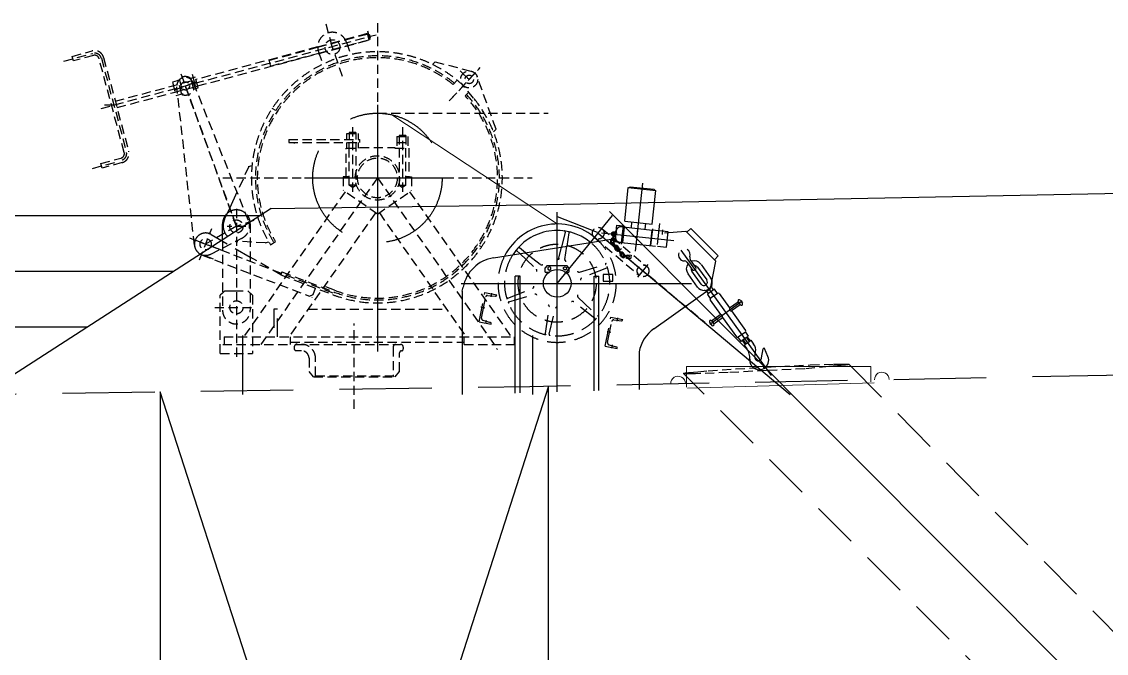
# Model space of a CAD drawing. Header units: millimetres. Extents: x -1838618 to -1600818, y -1770412 to -1553248.
# Drawn here: x -1660954 to -1655085, y -1646359 to -1642945 of the extents above; entities that cross this region are included whole.
import ezdxf

# ---------------------------------------------------------------- set-up
doc = ezdxf.new("R2010")
doc.units = ezdxf.units.MM
doc.header["$LTSCALE"] = 100
for name, pattern in [('ACAD_ISO02W100', [15, 12, -3]), ('ACAD_ISO04W100', [30, 24, -3, 0, -3]), ('CENTER2', [28.575, 19.05, -3.175, 3.175, -3.175]), ('DASHED', [0.75, 0.5, -0.25]), ('DASHEDX2', [1.5, 1, -0.5])]:
    doc.linetypes.add(name, pattern=pattern)
for name, color, linetype in [('2', 5, 'DASHED'), ('ANCHOR_MOUTH_SURFACE_-_VISIBLE', 164, 'Continuous'), ('bt', 7, 'Continuous')]:
    doc.layers.add(name, color=color, linetype=linetype)

msp = doc.modelspace()

# ---------------------------------------------------------------- linework, layer by layer
at = {"color": 9}
for p, q in [((-1659029.3, -1643394.2), (-1659029.3, -1644715.9)), ((-1659479.3, -1643596.8), (-1659479.3, -1643603.5)), ((-1659759.3, -1644641.4), (-1659759.3, -1644960.3))]:
    msp.add_line(p, q, dxfattribs=at)
at = {"color": 1, "lineweight": 0}
msp.add_line((-1658056.4, -1644038.1), (-1658952.2, -1643447.4), dxfattribs=at)
at = {"color": 5}
for p, q in [((-1659424.1, -1643789), (-1658634.5, -1643789)), ((-1658189.3, -1644641.4), (-1658189.3, -1644960.3))]:
    msp.add_line(p, q, dxfattribs=at)
for p, q in [((-1657690.9, -1644022.7), (-1657671.8, -1643840.7)), ((-1657671.8, -1643840.7), (-1657522.6, -1643856.4)), ((-1657666.8, -1643841.3), (-1657660.9, -1643836.8)), ((-1657660.9, -1643836.8), (-1657533.5, -1643850.2)), ((-1657541.7, -1644038.4), (-1657522.6, -1643856.4)), ((-1657533.5, -1643850.2), (-1657527.5, -1643855.9)), ((-1657690.9, -1644022.7), (-1657541.7, -1644038.4)), ((-1657653.6, -1644026.7), (-1657657, -1644058.9)), ((-1658013.5, -1644082), (-1658033.2, -1644162.7)), ((-1658012.2, -1644076.5), (-1658012.2, -1644076.6)), ((-1657993.3, -1644085.9), (-1658003.9, -1644158)), ((-1657732, -1644089.9), (-1657761.8, -1644086.8)), ((-1657754.7, -1644104), (-1657753.2, -1644089)), ((-1657744, -1644088), (-1657752.9, -1644087)), ((-1657743.5, -1644083), (-1657752.4, -1644082.1)), ((-1657746.1, -1644107.9), (-1657742.9, -1644078)), ((-1657742.9, -1644078), (-1657737, -1644078.7)), ((-1657742.7, -1644132.9), (-1657733.3, -1644043.9)), ((-1657733.3, -1644043.9), (-1657698.5, -1644047.5)), ((-1657708, -1644137.6), (-1657698.5, -1644047.5)), ((-1657694.3, -1644055), (-1657702.9, -1644137.5)), ((-1657699.2, -1644054.4), (-1657619.7, -1644062.8)), ((-1657621.6, -1644080.8), (-1657618.3, -1644051)), ((-1657619.6, -1644062.8), (-1657540.1, -1644071.2)), ((-1657579, -1644034.5), (-1657582.4, -1644066.7)), ((-1657545.1, -1644070.7), (-1657553.9, -1644154.2)), ((-1657548.9, -1644154.7), (-1657539.4, -1644064.2)), ((-1657513.2, -1644149.5), (-1657501.2, -1644035.7)), ((-1657487.3, -1644094.9), (-1657484.7, -1644070)), ((-1657475.1, -1644085.3), (-1657360.2, -1644077.3)), ((-1657360.2, -1644077.3), (-1657197.5, -1644239.9)), ((-1657354.2, -1644083.2), (-1657333.5, -1644062.4)), ((-1657333.5, -1644062.4), (-1657185, -1644210.9)), ((-1658400.8, -1644220.9), (-1657740.9, -1644116.4)), ((-1657767.1, -1644137.3), (-1657765.7, -1644123.4)), ((-1657762.2, -1644137.8), (-1657760.7, -1644123.9)), ((-1657755.1, -1644094.4), (-1657758.1, -1644123.2)), ((-1657758.1, -1644142.2), (-1657739.8, -1644164.8)), ((-1657735.9, -1644161.6), (-1657754.2, -1644139.1)), ((-1657753.1, -1644123.7), (-1657750.1, -1644094.9)), ((-1657752.2, -1644138.8), (-1657750.8, -1644124.9)), ((-1657750.9, -1644102.3), (-1657745.6, -1644102.9)), ((-1657750.4, -1644097.4), (-1657745, -1644097.9)), ((-1657747.3, -1644139.3), (-1657745.8, -1644125.4)), ((-1657746.5, -1644132.4), (-1657694.1, -1644139.5)), ((-1657746.1, -1644107.9), (-1657740.1, -1644108.5)), ((-1657709, -1644147), (-1657708, -1644138)), ((-1657708, -1644138), (-1657524.5, -1644157.3)), ((-1658257.9, -1644198.3), (-1658274.3, -1644182.6)), ((-1658227.5, -1644193.4), (-1658260.8, -1644166.9)), ((-1657737.1, -1644181.2), (-1657745.3, -1644169.9)), ((-1657733.1, -1644178.3), (-1657741.3, -1644167)), ((-1657725, -1644172.4), (-1657733.2, -1644161.1)), ((-1657720.9, -1644169.5), (-1657729.2, -1644158.1)), ((-1657728.4, -1644178), (-1657710.1, -1644200.5)), ((-1657706.2, -1644197.4), (-1657724.5, -1644174.8)), ((-1657707.7, -1644172.4), (-1657719.9, -1644180.5)), ((-1657706.9, -1644216.8), (-1657715.5, -1644205.8)), ((-1657702.9, -1644213.8), (-1657711.6, -1644202.7)), ((-1657695.1, -1644207.6), (-1657703.7, -1644196.6)), ((-1657691.1, -1644204.5), (-1657699.7, -1644193.5)), ((-1657667.5, -1644212.7), (-1657696.3, -1644209.1)), ((-1657680.7, -1644224), (-1657678.7, -1644204.5)), ((-1657678.7, -1644204.5), (-1657656.9, -1644206.8)), ((-1657656.9, -1644206.8), (-1657659, -1644226.3)), ((-1658109.9, -1644263.3), (-1658121.5, -1644274.8)), ((-1658109.9, -1644263.3), (-1658004.1, -1644263.3)), ((-1658099, -1644269), (-1658107, -1644273.6)), ((-1658091, -1644273.6), (-1658099, -1644269)), ((-1658021.8, -1644273.6), (-1658013.8, -1644269)), ((-1658013.8, -1644269), (-1658005.8, -1644273.6)), ((-1657992.6, -1644274.8), (-1658004.1, -1644263.3)), ((-1657696.9, -1644214.1), (-1657668.1, -1644217.6)), ((-1657659, -1644226.3), (-1657680.7, -1644224)), ((-1657226.1, -1644387.1), (-1657197.5, -1644239.9)), ((-1657205.8, -1644231.7), (-1657185, -1644210.9)), ((-1658283.3, -1644952.2), (-1658283.3, -1644320.4)), ((-1658256.9, -1644320.4), (-1658283.3, -1644320.4)), ((-1658256.9, -1644951.4), (-1658256.9, -1644320.4)), ((-1658121.5, -1644299.3), (-1658121.5, -1644274.8)), ((-1658121.5, -1644299.3), (-1658101.7, -1644299.3)), ((-1658107, -1644273.6), (-1658107, -1644282.8)), ((-1658107, -1644282.8), (-1658099, -1644287.5)), ((-1658099, -1644287.5), (-1658091, -1644282.8)), ((-1658091, -1644282.8), (-1658091, -1644273.6)), ((-1658021.8, -1644282.8), (-1658021.8, -1644273.6)), ((-1658013.8, -1644287.5), (-1658021.8, -1644282.8)), ((-1658005.8, -1644282.8), (-1658013.8, -1644287.5)), ((-1658011.2, -1644299.3), (-1657992.6, -1644299.3)), ((-1658005.8, -1644273.6), (-1658005.8, -1644282.8)), ((-1657992.6, -1644274.8), (-1657992.6, -1644299.3)), ((-1657856.9, -1644320.4), (-1657830.5, -1644320.4)), ((-1657856.9, -1644939.9), (-1657856.9, -1644320.4)), ((-1657830.5, -1644939.2), (-1657830.5, -1644320.4)), ((-1657807.1, -1644311), (-1657807.1, -1644347.1)), ((-1657755.7, -1644311), (-1657807.1, -1644311)), ((-1657755.7, -1644347.1), (-1657755.7, -1644311)), ((-1658569.9, -1644401.3), (-1658565.9, -1644380.3)), ((-1657807.1, -1644347.1), (-1657755.7, -1644347.1)), ((-1658569.9, -1644401.3), (-1658569.9, -1644960.4)), ((-1657533.5, -1644605.1), (-1657226.1, -1644387.1)), ((-1657376.2, -1644493.7), (-1657375.6, -1644490.5)), ((-1657613.6, -1644729.6), (-1657613.6, -1644933))]:
    msp.add_line(p, q)
at = {"color": 1, "linetype": 'CENTER2'}
for p, q in [((-1657618.3, -1644051), (-1657593.8, -1643818.2)), ((-1658056.4, -1644945.7), (-1658056.4, -1643973.4)), ((-1658056.4, -1644359.1), (-1657756.3, -1643992.5)), ((-1657834.4, -1644087.9), (-1657558, -1644319.8)), ((-1657815.9, -1644085.5), (-1657424.4, -1644126.6)), ((-1657632.5, -1644185.2), (-1657619, -1644056.3)), ((-1657387.3, -1644179.5), (-1656898.4, -1644856.6)), ((-1657620.2, -1644325.2), (-1657563.4, -1644257.6)), ((-1658576, -1644359.1), (-1657329.6, -1644359.1)), ((-1657055.4, -1644454.9), (-1657230.4, -1644581.2))]:
    msp.add_line(p, q, dxfattribs=at)
at = {"color": 9, "linetype": 'DASHEDX2'}
for p, q in [((-1659789.5, -1643866.7), (-1659828.6, -1643951.5)), ((-1659856.3, -1644011.7), (-1659828.7, -1643951.8)), ((-1659867.3, -1644130.1), (-1659867.3, -1644036.8)), ((-1659928.1, -1644095), (-1659717.3, -1644216.8)), ((-1659855, -1644398.8), (-1659867.3, -1644411.3)), ((-1659855, -1644398.8), (-1659729.8, -1644398.8)), ((-1659589.3, -1644499), (-1659589.3, -1644649)), ((-1659569.3, -1644649), (-1659569.3, -1644499))]:
    msp.add_line(p, q, dxfattribs=at)
at = {"color": 6, "ltscale": 1300}
msp.add_line((-1659604.3, -1643954.4), (-1661004.3, -1644857.3), dxfattribs=at)
at = {"color": 1, "linetype": 'ACAD_ISO04W100', "ltscale": 20}
msp.add_line((-1657772.6, -1643970.8), (-1652617.8, -1649135.7), dxfattribs=at)
at = {"color": 4}
msp.add_line((-1659665.2, -1643993.7), (-1666504.3, -1643993.7), dxfattribs=at)
at = {"color": 2}
for p, q in [((-1658056.4, -1643997.4), (-1657841, -1644082.8)), ((-1657834.4, -1644087.9), (-1656795.3, -1644960.3)), ((-1657355.7, -1644243.8), (-1657348.5, -1644253.8)), ((-1657348.5, -1644253.8), (-1657331.3, -1644277.6)), ((-1657307.4, -1644269.8), (-1657336.2, -1644229.8)), ((-1657277.7, -1644257.1), (-1657226.1, -1644328.6)), ((-1666504.3, -1644293.7), (-1660130.3, -1644293.7)), ((-1657296.5, -1644379.4), (-1657348.1, -1644308)), ((-1657331.3, -1644277.6), (-1657326.8, -1644283.8)), ((-1657297.4, -1644271.4), (-1657247.3, -1644340.9)), ((-1657237.6, -1644414.7), (-1657244.1, -1644405.7)), ((-1657237.6, -1644414.7), (-1657243.7, -1644419.1)), ((-1657243.7, -1644419.1), (-1657227.8, -1644441.2)), ((-1657205.1, -1644391.2), (-1657237.6, -1644414.7)), ((-1657189.2, -1644413.3), (-1657227.8, -1644441.2)), ((-1657179.7, -1644414.8), (-1657124, -1644491.9)), ((-1657229.3, -1644450.7), (-1657173.5, -1644527.9)), ((-1657124.3, -1644492.1), (-1657077.5, -1644458.2)), ((-1657065.5, -1644474.8), (-1657112.4, -1644508.6)), ((-1657077.5, -1644458.2), (-1657065.5, -1644474.8)), ((-1657066.4, -1644450.3), (-1657054.5, -1644466.8)), ((-1657220.9, -1644561.8), (-1657174, -1644527.9)), ((-1657220.9, -1644561.8), (-1657208.9, -1644578.3)), ((-1657208.9, -1644578.3), (-1657162, -1644544.5)), ((-1657162, -1644544.5), (-1657086.4, -1644649.1)), ((-1657112.4, -1644508.6), (-1657036.8, -1644613.3)), ((-1666504.3, -1644593.7), (-1660595.5, -1644593.7)), ((-1657231.9, -1644569.7), (-1657219.9, -1644586.3)), ((-1657038.3, -1644622.8), (-1657076.9, -1644650.7)), ((-1657060.9, -1644672.8), (-1657076.9, -1644650.7)), ((-1657054.9, -1644668.5), (-1657039.5, -1644689.7)), ((-1657032.8, -1644652.5), (-1657050.5, -1644665.3)), ((-1657038.3, -1644622.8), (-1657022.3, -1644645)), ((-1657035.1, -1644686.6), (-1657017.4, -1644673.8)), ((-1657028.4, -1644649.3), (-1657013, -1644670.6)), ((-1657008.2, -1644667.1), (-1656993.3, -1644687.7)), ((-1657044.4, -1644693.3), (-1657029.5, -1644713.8)), ((-1656986.5, -1644758.3), (-1656982.8, -1644729.5)), ((-1656951, -1644761.3), (-1656941.4, -1644712.7)), ((-1656916.1, -1644754), (-1656934.6, -1644711.9))]:
    msp.add_line(p, q, dxfattribs=at)
at = {"color": 3, "linetype": 'DASHEDX2'}
for p, q in [((-1657737.4, -1644076.6), (-1657740.7, -1644108.4)), ((-1657699.2, -1644054.4), (-1657708.8, -1644053.4)), ((-1657619.6, -1644062.8), (-1657619.7, -1644062.8)), ((-1657456.2, -1644080), (-1657540.1, -1644071.2)), ((-1657465, -1644163.5), (-1657456.2, -1644080)), ((-1657717.6, -1644137), (-1657708, -1644138)), ((-1658257.9, -1644198.3), (-1658169.3, -1644282.9)), ((-1658227.5, -1644193.4), (-1658146.9, -1644257.1)), ((-1658047.9, -1644223), (-1658033.2, -1644162.7)), ((-1658014.3, -1644229.5), (-1658003.9, -1644158)), ((-1657514.1, -1644158.4), (-1657465, -1644163.5)), ((-1658047.9, -1644223), (-1658049.7, -1644232.2)), ((-1658014.3, -1644229.5), (-1658015.8, -1644237.4)), ((-1657935.3, -1644298.2), (-1657795.8, -1644257.4)), ((-1657789.2, -1644276.9), (-1657924.1, -1644330.6)), ((-1657789.2, -1644276.9), (-1657788.8, -1644276.7)), ((-1658324.2, -1644439.4), (-1658189.3, -1644385.7)), ((-1658478.4, -1644566.5), (-1658447.8, -1644409.4)), ((-1658465.9, -1644546.7), (-1658443.7, -1644432.5)), ((-1658447.8, -1644409.4), (-1658384, -1644421.8)), ((-1658432.9, -1644424.5), (-1658389.9, -1644428.5)), ((-1658414.6, -1644431.2), (-1658411, -1644412.5)), ((-1658384.5, -1644424.4), (-1658384, -1644421.8)), ((-1658324.2, -1644439.4), (-1658324.7, -1644439.5)), ((-1658317.6, -1644458.8), (-1658178.2, -1644418.1)), ((-1657944.1, -1644433.3), (-1657839.1, -1644533.7)), ((-1658469, -1644486.8), (-1658448.9, -1644490.7)), ((-1658120.1, -1644630.4), (-1658099.2, -1644486.8)), ((-1658100, -1644634.3), (-1658065.5, -1644493.3)), ((-1657852.6, -1644549.1), (-1657966.6, -1644459.2)), ((-1658458.9, -1644558.1), (-1658417.5, -1644570.6)), ((-1658442.9, -1644576.5), (-1658439.6, -1644559.8)), ((-1657852.6, -1644549.1), (-1657852.3, -1644549.5)), ((-1657796.1, -1644699.1), (-1657765.6, -1644542.1)), ((-1657765.6, -1644542.1), (-1657701.8, -1644554.5)), ((-1657750.7, -1644557.1), (-1657707.7, -1644561.1)), ((-1657732.4, -1644563.8), (-1657728.8, -1644545.1)), ((-1657702.3, -1644557.1), (-1657701.8, -1644554.5)), ((-1658478.4, -1644566.5), (-1658414.6, -1644578.9)), ((-1658414.6, -1644578.9), (-1658414.1, -1644576.3)), ((-1657786.8, -1644619.4), (-1657766.6, -1644623.4)), ((-1657783.6, -1644679.3), (-1657761.4, -1644565.2)), ((-1658120.1, -1644630.4), (-1658120.2, -1644630.9)), ((-1658100, -1644634.3), (-1658100, -1644634.4)), ((-1657796.1, -1644699.1), (-1657732.3, -1644711.5)), ((-1657776.7, -1644690.8), (-1657735.3, -1644703.2)), ((-1657760.6, -1644709.1), (-1657757.4, -1644692.4)), ((-1657732.3, -1644711.5), (-1657731.8, -1644708.9))]:
    msp.add_line(p, q, dxfattribs=at)
at = {"color": 2, "linetype": 'ByBlock'}
for p, q in [((-1657278.2, -1644363.2), (-1657328.4, -1644293.7)), ((-1657217.7, -1644386.6), (-1657211.2, -1644395.6)), ((-1657189.2, -1644413.3), (-1657205.1, -1644391.2)), ((-1657054.9, -1644668.5), (-1657060.9, -1644672.8)), ((-1657050.5, -1644665.3), (-1657054.9, -1644668.5)), ((-1657050.5, -1644665.3), (-1657035.1, -1644686.6)), ((-1657028.4, -1644649.3), (-1657032.8, -1644652.5)), ((-1657032.8, -1644652.5), (-1657017.4, -1644673.8)), ((-1657022.3, -1644645), (-1657028.4, -1644649.3)), ((-1657017.4, -1644673.8), (-1657013, -1644670.6)), ((-1657013, -1644670.6), (-1657008.2, -1644667.1)), ((-1657044.4, -1644693.3), (-1657039.5, -1644689.7)), ((-1657039.5, -1644689.7), (-1657035.1, -1644686.6))]:
    msp.add_line(p, q, dxfattribs=at)
at = {"color": 1, "linetype": 'ACAD_ISO04W100', "ltscale": 100}
for p, q in [((-1658104.3, -1644914.5), (-1660204.3, -1651445.5)), ((-1658104.3, -1651445.5), (-1660204.3, -1644945.6))]:
    msp.add_line(p, q, dxfattribs=at)
at = {"color": 5, "linetype": 'ACAD_ISO02W100', "ltscale": 20}
for p, q in [((-1658104.3, -1652195.5), (-1658104.3, -1644914.5)), ((-1660204.3, -1644945.6), (-1660204.3, -1652195.5))]:
    msp.add_line(p, q, dxfattribs=at)
at = {"color": 2, "lineweight": 0}
msp.add_line((-1657350.5, -1644925.4), (-1656342.1, -1644896.4), dxfattribs=at)
at = {"color": 6, "ltscale": 1300}
msp.add_lwpolyline([(-1659604.3, -1643954.4), (-1658204.3, -1643934.3), (-1653904.3, -1643849.6), (-1651754.3, -1643800.2), (-1649224.3, -1643745.3)], dxfattribs=at)
at = {"color": 2, "lineweight": 0, "flags": 128}
msp.add_lwpolyline([(-1657356.7, -1644920.9), (-1657356.7, -1644809.1), (-1656359.1, -1644809.1), (-1656359.1, -1644892.2)], dxfattribs=at)
at = {"color": 1, "linetype": 'DASHEDX2', "ltscale": 5}
msp.add_circle((-1659029.3, -1643789), 350, dxfattribs=at)
at = {"color": 3, "linetype": 'DASHEDX2'}
msp.add_circle((-1658056.7, -1644358.1), 211.1, dxfattribs=at)
msp.add_circle((-1658056.4, -1644359.1), 75)
at = {"color": 9, "linetype": 'DASHEDX2'}
for centre, radius, start, end in [((-1659792.3, -1644036.8), 75, 50.64815, 113.76875), ((-1659792.3, -1644036.8), 75, 131.44797, 180), ((-1659779.1, -1644047.6), 85, 155.27414, 259.94052), ((-1659958.6, -1644147.8), 61, 59.97223, 159)]:
    msp.add_arc(centre, radius, start, end, dxfattribs=at)
for centre, radius, start, end in [((-1658056.7, -1644358.1), 320, 45.28586, 152.71413), ((-1658056.7, -1644358.1), 285, 50.64385, 147.35615), ((-1658018.3, -1644080.8), 5, 346.29138, 82.12283), ((-1657988.4, -1644086.6), 5, 75.87717, 171.70862), ((-1657753.5, -1644092), 10, 84, 256.10138), ((-1657753.5, -1644092), 5, 84, 248.04744), ((-1657752.6, -1644094.6), 2.5, 354, 174), ((-1657757.2, -1644138.3), 10, 174, 290.68658), ((-1657755.7, -1644124.4), 10, 98.47751, 174), ((-1657757.2, -1644138.3), 5, 174, 270.06567), ((-1657755.7, -1644124.4), 5, 114, 174), ((-1657756.1, -1644140.6), 2.5, 39, 219), ((-1657755.6, -1644123.5), 2.5, 174, 354), ((-1657755.7, -1644124.4), 5, 354, 54), ((-1657757.2, -1644138.3), 5, 330.81262, 354), ((-1657755.7, -1644124.4), 10, 354, 69.52249), ((-1657757.2, -1644138.3), 10, 319.707, 354), ((-1658277.7, -1644186.2), 5, 46.29138, 142.12283), ((-1658257.7, -1644163.2), 5, 135.87717, 231.70862), ((-1657737.3, -1644164), 10, 143.19537, 216), ((-1657737.3, -1644164), 5, 158.37045, 216), ((-1657737.3, -1644164), 10, 36, 111.52249), ((-1657737.9, -1644163.2), 2.5, 219, 39), ((-1657737.3, -1644164), 5, 36, 96), ((-1657729, -1644175.4), 10, 216, 302.42526), ((-1657729, -1644175.4), 5, 216, 295.76187), ((-1657726.4, -1644176.4), 2.5, 39, 219), ((-1657729, -1644175.4), 5, 359.44233, 36), ((-1657729, -1644175.4), 10, 331.67432, 36), ((-1657707.6, -1644199.7), 10, 142.47751, 218), ((-1657707.6, -1644199.7), 5, 158, 218), ((-1657707.6, -1644199.7), 10, 38, 113.52249), ((-1657708.2, -1644198.9), 2.5, 219, 39), ((-1657707.6, -1644199.7), 5, 38, 98), ((-1657696.6, -1644211.6), 2.5, 83, 263), ((-1657699, -1644210.7), 5, 14.81262, 38), ((-1657699, -1644210.7), 10, 3.707, 38), ((-1658369.5, -1644418.4), 200, 99, 169), ((-1657699, -1644210.7), 10, 218, 334.68658), ((-1657699, -1644210.7), 5, 218, 314.06567), ((-1657667.8, -1644215.2), 2.5, 263, 83), ((-1657417.3, -1644767.8), 200, 125.33223, 169)]:
    msp.add_arc(centre, radius, start, end)
at = {"color": 3, "linetype": 'DASHEDX2'}
for centre, radius, start, end in [((-1658056.7, -1644358.1), 285, 81.01079, 82.12283), ((-1657711.5, -1644079.3), 26, 84, 174), ((-1658056.7, -1644358.1), 320, 152.71382, 45.28617), ((-1658056.7, -1644358.1), 285, 147.35615, 50.64383), ((-1657714.9, -1644111.1), 26, 174, 264), ((-1658140.7, -1644249.2), 10, 231.70862, 307.62939), ((-1658057.6, -1644220.6), 10, 270.3706, 346.29138), ((-1658004.4, -1644231), 10, 171.70862, 247.6294), ((-1657797.3, -1644252.7), 5, 286.29138, 22.12283), ((-1658176.2, -1644290.1), 10, 330.3706, 46.29138), ((-1657938.1, -1644288.6), 10, 210.3706, 286.29138), ((-1657787.4, -1644281.5), 5, 15.87717, 111.70862), ((-1658193, -1644376.4), 10, 291.70862, 7.6294), ((-1657920.4, -1644339.9), 10, 111.70862, 187.6294), ((-1658433.9, -1644434.4), 10, 84.71146, 169), ((-1658389.5, -1644423.5), 5, 264.7113, 349), ((-1658326, -1644434.7), 5, 195.87717, 291.70862), ((-1658175.3, -1644427.6), 10, 30.3706, 106.29138), ((-1657937.2, -1644426.1), 10, 150.3706, 226.29138), ((-1658316.1, -1644463.6), 5, 106.29138, 202.12283), ((-1658109, -1644485.3), 10, 351.70862, 67.6294), ((-1658055.8, -1644495.6), 10, 90.3706, 166.29138), ((-1657972.8, -1644467), 10, 51.70862, 127.62939), ((-1658456, -1644548.6), 10, 169, 253.28854), ((-1657855.7, -1644553.1), 5, 315.87717, 51.70862), ((-1657835.7, -1644530), 5, 226.29138, 322.12283), ((-1657751.6, -1644567.1), 10, 84.71146, 169), ((-1657707.2, -1644556.1), 5, 264.7113, 349), ((-1658419, -1644575.4), 5, 349, 73.28854), ((-1658125, -1644629.7), 5, 255.87717, 351.70862), ((-1658095.1, -1644635.5), 5, 166.29138, 262.12283), ((-1657773.8, -1644681.2), 10, 169, 253.28854), ((-1657736.7, -1644708), 5, 349, 73.28854)]:
    msp.add_arc(centre, radius, start, end, dxfattribs=at)
at = {"color": 2}
for centre, radius, start, end in [((-1657368.7, -1644205.3), 32.3, 158.47032, 271.04006), ((-1657368.7, -1644205.3), 32.3, 340.62279, 62.24069), ((-1657367.8, -1644252.6), 15, 35.83142, 91.04006), ((-1657314.3, -1644280.6), 43.4, 141.86854, 215.83142), ((-1657324.1, -1644221), 15, 160.62279, 215.83142), ((-1657312.9, -1644282.6), 19.1, 35.83142, 86.86004), ((-1657312.9, -1644282.6), 19.1, 164.80281, 215.83142), ((-1657317.1, -1644276.8), 12, 215.83142, 35.83142), ((-1657261.3, -1644354), 43.4, 215.83142, 270.89775), ((-1657262.8, -1644352), 19.1, 215.83142, 35.83142), ((-1657261.3, -1644354), 43.4, 270.89775, 35.83142), ((-1657201.4, -1644374.9), 20, 160.7651, 215.83142), ((-1657223.8, -1644446.7), 6.8, 125.83142, 215.83142), ((-1657185.2, -1644418.8), 6.8, 35.83142, 125.83142), ((-1657112.2, -1644495.9), 12.8, 162.70132, 268.96153), ((-1657071.9, -1644454.2), 6.8, 35.83142, 215.83142), ((-1657060, -1644470.8), 6.8, 215.83142, 35.83142), ((-1657226.4, -1644565.7), 6.8, 35.83142, 215.83142), ((-1657174.2, -1644540.7), 12.8, 342.70132, 88.96153), ((-1657214.4, -1644582.3), 6.8, 215.83142, 35.83142), ((-1657095.4, -1644761.3), 81.2, 354.23634, 35.83142), ((-1657040.7, -1644721.9), 58.4, 352.49128, 35.83142), ((-1656937.9, -1644713.2), 3.55, 20.83142, 171.98817), ((-1656963.3, -1644774.6), 51.5, 183.48449, 215.83142), ((-1656963.3, -1644774.6), 51.5, 215.83142, 23.61861), ((-1656968.8, -1644759.8), 17.8, 175.20672, 305.83142), ((-1656968.8, -1644759.8), 17.8, 305.83142, 355.20672)]:
    msp.add_arc(centre, radius, start, end, dxfattribs=at)
at = {"color": 2, "linetype": 'ByBlock'}
for centre, radius, start, end in [((-1657314.3, -1644280.6), 43.4, 35.83142, 109.79431), ((-1657260.3, -1644417.4), 20, 35.83142, 90.89775), ((-1657042.3, -1644617.3), 6.8, 305.83142, 35.83142), ((-1657080.9, -1644645.1), 6.8, 215.83142, 305.83142), ((-1656963.3, -1644774.6), 51.5, 174.23634, 183.48449)]:
    msp.add_arc(centre, radius, start, end, dxfattribs=at)
at = {"color": 2, "lineweight": 0}
for centre, end in [((-1656299.6, -1644879.3), 181.6458), ((-1657402.4, -1644900.8), 181.86396)]:
    msp.add_arc(centre, 40, 1.42761, end, dxfattribs=at)
at = {"layer": '2', "color": 9}
for p, q in [((-1659274, -1643078.3), (-1659309.8, -1642944.5)), ((-1659029.3, -1642952), (-1659029.3, -1644727.7)), ((-1660524.1, -1643413.2), (-1659036.7, -1643014.7)), ((-1659085.4, -1643009), (-1659204.1, -1643040.9)), ((-1659203, -1643042.7), (-1659085, -1643011)), ((-1659085.4, -1643009), (-1659076, -1643043.9)), ((-1659083.3, -1643016.8), (-1659071.7, -1643013.7)), ((-1659082.3, -1642993.3), (-1659069.6, -1643040.8)), ((-1659066.5, -1643033), (-1659077.1, -1643035.9)), ((-1659066.5, -1643033), (-1659071.7, -1643013.7)), ((-1659352.7, -1643080.7), (-1660011.7, -1643257.3)), ((-1660002.4, -1643292.1), (-1659076, -1643043.9)), ((-1659616.1, -1643153.4), (-1659352.7, -1643082.8)), ((-1659352.7, -1643080.7), (-1659204.1, -1643040.9)), ((-1659352.7, -1643082.8), (-1659203, -1643042.7)), ((-1659346.3, -1643114), (-1659191.3, -1643072.7)), ((-1659218, -1643241.1), (-1659279.3, -1643063.1)), ((-1659217.9, -1643241.1), (-1659274, -1643078.3)), ((-1659197.2, -1643055.8), (-1659174.1, -1643122.6)), ((-1659191.3, -1643072.7), (-1659076.6, -1643041.9)), ((-1660725.8, -1643157.7), (-1660568.9, -1643115.7)), ((-1660681, -1643131.8), (-1660572.4, -1643102.6)), ((-1660674.6, -1643155.9), (-1660681, -1643131.8)), ((-1660565.9, -1643126.8), (-1660674.6, -1643155.9)), ((-1660399.4, -1643651.6), (-1660535.3, -1643144.5)), ((-1660523, -1643142.2), (-1660387.5, -1643647.8)), ((-1660511.1, -1643138), (-1660375.3, -1643645.2)), ((-1659616.6, -1643151.4), (-1659607.3, -1643186.2)), ((-1659607.8, -1643184.3), (-1659346.3, -1643114)), ((-1659348.4, -1643107.8), (-1659325.4, -1643174.7)), ((-1658717.2, -1643161.1), (-1658730.8, -1643175.8)), ((-1658717.5, -1643161.4), (-1658521.3, -1643212.1)), ((-1658640.6, -1643372.3), (-1658480.9, -1643201)), ((-1658634.3, -1643365.4), (-1658472.7, -1643192.1)), ((-1658566.4, -1643225.2), (-1658582.1, -1643210.7)), ((-1660447.9, -1643374.2), (-1660011.7, -1643257.3)), ((-1660100, -1643260.7), (-1660138.5, -1643271.1)), ((-1660138.5, -1643271.1), (-1660119.1, -1643343.5)), ((-1660126.2, -1643312.1), (-1660011.6, -1643270.4)), ((-1660107.6, -1643262.8), (-1660108.2, -1643260.4)), ((-1660087.5, -1643337.7), (-1660107.6, -1643262.8)), ((-1660100, -1643260.7), (-1660080.4, -1643333.2)), ((-1660092.7, -1643225.9), (-1660068.9, -1643291.3)), ((-1660015.1, -1643244.7), (-1660039.3, -1643251.2)), ((-1660037.5, -1643257.6), (-1660039.3, -1643250.9)), ((-1660023.1, -1643311.4), (-1660037.5, -1643257.6)), ((-1660032.3, -1643228.9), (-1660009.5, -1643314.1)), ((-1660028.5, -1643243), (-1660010.3, -1643310.6)), ((-1659999.6, -1643302.7), (-1660015.1, -1643244.7)), ((-1658619.9, -1643284.1), (-1658598.1, -1643260.7)), ((-1658387.2, -1643525.8), (-1658489.5, -1643241.1)), ((-1660438.5, -1643408.9), (-1660124.3, -1643324.7)), ((-1660124.3, -1643324.7), (-1660002.4, -1643292.1)), ((-1660019.5, -1644153.3), (-1660114.6, -1643296.3)), ((-1660068.9, -1643291.3), (-1659792.3, -1644051.8)), ((-1659792.1, -1644051.7), (-1660068.9, -1643291.3)), ((-1660026.2, -1643274.2), (-1659726.6, -1644024.2)), ((-1660023.7, -1643309), (-1660013.3, -1643306.4)), ((-1660013.3, -1643306.4), (-1659999.6, -1643302.7)), ((-1658508.7, -1643357.8), (-1658568.2, -1643286)), ((-1658554.1, -1643345.5), (-1658536.4, -1643326.4)), ((-1660119.1, -1643343.5), (-1660080.4, -1643333.2)), ((-1660455.3, -1643395), (-1660519.3, -1643395)), ((-1659579.7, -1643424.9), (-1659598.1, -1643412.9)), ((-1659029.3, -1643439), (-1658105.5, -1643439)), ((-1659194.3, -1643580.8), (-1659194.3, -1643549.8)), ((-1659194.3, -1643549.8), (-1659134.3, -1643549.8)), ((-1659182.3, -1643542.8), (-1659182.3, -1643580.8)), ((-1659146.3, -1643542.8), (-1659182.3, -1643542.8)), ((-1659164.3, -1643514.3), (-1659164.3, -1643863.6)), ((-1659146.3, -1643542.8), (-1659146.3, -1643580.8)), ((-1659134.3, -1643549.8), (-1659134.3, -1643580.8)), ((-1658912.3, -1643559), (-1658912.3, -1643628)), ((-1658876.3, -1643559), (-1658912.3, -1643559)), ((-1658894.3, -1643514.3), (-1658894.3, -1643863.6)), ((-1658876.3, -1643559), (-1658876.3, -1643628)), ((-1658387.1, -1643525.6), (-1658400.7, -1643540.2)), ((-1658387.1, -1643525.6), (-1658387.4, -1643525.3)), ((-1659509.3, -1643580.8), (-1659124.3, -1643580.8)), ((-1659509.3, -1643580.8), (-1659509.3, -1643596.8)), ((-1659509.3, -1643596.8), (-1659316.2, -1643597)), ((-1659340.9, -1643597), (-1659124.3, -1643596.8)), ((-1659194.3, -1643628), (-1659194.3, -1643597)), ((-1659182.3, -1643628), (-1659182.3, -1643597)), ((-1659146.3, -1643597), (-1659146.3, -1643827.8)), ((-1659134.3, -1643597), (-1659134.3, -1643628)), ((-1659124.3, -1643596.8), (-1659124.3, -1643580.8)), ((-1658924.3, -1643566), (-1658924.3, -1643628)), ((-1658924.3, -1643566), (-1658864.3, -1643566)), ((-1658924.3, -1643597), (-1658864.3, -1643597)), ((-1658864.3, -1643566), (-1658864.3, -1643628)), ((-1660525.8, -1643711.3), (-1660417.1, -1643682.2)), ((-1659199.3, -1643783.1), (-1659199.3, -1643629)), ((-1659199.3, -1643629), (-1659124.3, -1643629)), ((-1659182.3, -1643827.8), (-1659182.3, -1643629)), ((-1659124.3, -1643624), (-1658934.3, -1643624)), ((-1659124.3, -1643629), (-1659124.3, -1643624)), ((-1658934.3, -1643624), (-1658934.3, -1643629)), ((-1658934.3, -1643629), (-1658859.3, -1643629)), ((-1658912.3, -1643629), (-1658912.3, -1643828)), ((-1658876.3, -1643828), (-1658876.3, -1643629)), ((-1658859.3, -1643629), (-1658859.3, -1643783.1)), ((-1660570.6, -1643737.3), (-1660445, -1643703.6)), ((-1660519.3, -1643735.5), (-1660525.8, -1643711.3)), ((-1660410.6, -1643706.3), (-1660519.3, -1643735.5)), ((-1659725.3, -1643727.3), (-1659789.5, -1643866.7)), ((-1659726.8, -1643727.8), (-1659707.9, -1643721.3)), ((-1659866.3, -1643789), (-1658192.3, -1643789)), ((-1659029.3, -1643789), (-1659673.6, -1644709.3)), ((-1659186.8, -1643784), (-1659214.3, -1643784)), ((-1659214.3, -1643784), (-1659214.3, -1643856)), ((-1659199.3, -1643783.1), (-1659186.8, -1643783.1)), ((-1659186.8, -1643783.1), (-1659186.8, -1643789)), ((-1659029.3, -1643789), (-1658379.3, -1644717.3)), ((-1658871.8, -1643783.1), (-1658871.8, -1643789)), ((-1658859.3, -1643783.1), (-1658871.8, -1643783.1)), ((-1658871.8, -1643784), (-1658844.3, -1643784)), ((-1658844.3, -1643784), (-1658844.3, -1643856)), ((-1659029.3, -1643985.5), (-1659214.3, -1643856)), ((-1659146.3, -1643827.8), (-1659182.3, -1643827.8)), ((-1659164.3, -1643840.9), (-1659182.3, -1643827.8)), ((-1659164.3, -1643840.9), (-1659146.3, -1643827.8)), ((-1659029.3, -1643985.5), (-1658844.3, -1643856)), ((-1658912.3, -1643828), (-1658876.3, -1643828)), ((-1658912.3, -1643828), (-1658894.3, -1643840.9)), ((-1658876.3, -1643828), (-1658894.3, -1643840.9)), ((-1659203.5, -1643863.6), (-1659753.5, -1644649)), ((-1658855, -1643863.6), (-1658305, -1644649)), ((-1659828.6, -1643951.5), (-1659828.7, -1643951.8)), ((-1659792.3, -1643956.8), (-1659792.3, -1644758.8)), ((-1659333, -1643962.5), (-1659333, -1643962.4)), ((-1659697.7, -1644019.2), (-1659798.3, -1644053.8)), ((-1659039.7, -1643978.3), (-1659509.3, -1644649)), ((-1659018.8, -1643978.3), (-1658549.3, -1644649)), ((-1659991.2, -1644232.8), (-1659926, -1644062.9)), ((-1659792.5, -1644050.5), (-1659958.8, -1644146.5)), ((-1659741.8, -1644051.8), (-1659842.8, -1644051.8)), ((-1659825.7, -1644063.3), (-1659825.9, -1644063.3)), ((-1659717.3, -1644036.8), (-1659717.3, -1644503.8)), ((-1657814, -1644063.6), (-1657571.4, -1644267.1)), ((-1659873.6, -1644180.5), (-1660043.5, -1644115.2)), ((-1659268.7, -1644412.7), (-1660022.7, -1644123.2)), ((-1659958.8, -1644146.5), (-1659957.9, -1644146.2)), ((-1659931.1, -1644200.9), (-1659760.3, -1644113.8)), ((-1659867.3, -1644130.1), (-1659867.3, -1644503.8)), ((-1659634.7, -1644140.3), (-1659783.7, -1644132.1)), ((-1659636.3, -1644140.8), (-1659617.4, -1644134.5)), ((-1659607.6, -1644150.5), (-1659580.5, -1644133.5)), ((-1657854.7, -1644112.1), (-1657612.1, -1644315.7)), ((-1659980.4, -1644204.8), (-1659397, -1644428.8)), ((-1659916.8, -1644228.5), (-1659979.9, -1644205)), ((-1659551.4, -1644312.6), (-1659717.3, -1644216.8)), ((-1659545.9, -1644297.7), (-1659551.6, -1644312.6)), ((-1659551.6, -1644312.6), (-1659265.5, -1644422.5)), ((-1659545.9, -1644297.7), (-1659270.5, -1644403.4)), ((-1659377.5, -1644420), (-1659364, -1644384.7)), ((-1659319.3, -1644384.7), (-1659315.7, -1644375.3)), ((-1659262.2, -1644395.9), (-1659315.7, -1644375.3)), ((-1659867.3, -1644411.3), (-1659879.8, -1644423.8)), ((-1659879.8, -1644738.8), (-1659879.8, -1644423.8)), ((-1659729.8, -1644398.8), (-1659704.8, -1644423.8)), ((-1659704.8, -1644423.8), (-1659704.8, -1644738.8)), ((-1659397, -1644428.8), (-1659377.5, -1644420)), ((-1659382.9, -1644434), (-1659383.8, -1644436.3)), ((-1659909.8, -1644488.8), (-1659694.8, -1644488.8)), ((-1659569.3, -1644499), (-1659589.3, -1644499)), ((-1659404.3, -1644499), (-1658654.3, -1644499)), ((-1659154.3, -1645037.7), (-1659154.3, -1644577)), ((-1659859.3, -1644649), (-1658289.3, -1644649)), ((-1659859.3, -1644649), (-1659859.3, -1644689)), ((-1659524, -1644649), (-1659524.6, -1644649.7)), ((-1659499.3, -1644689), (-1659499.3, -1644649)), ((-1659499.3, -1644677), (-1658559.3, -1644677)), ((-1658559.3, -1644689), (-1658559.3, -1644649)), ((-1658559.3, -1644689), (-1658559.3, -1644649)), ((-1658534.5, -1644649), (-1658534.3, -1644649.5)), ((-1658289.3, -1644649), (-1658289.3, -1644689)), ((-1659866.3, -1644689), (-1659499.3, -1644689)), ((-1659479.3, -1644703), (-1659479.3, -1644713)), ((-1659470, -1644689), (-1658904.3, -1644689)), ((-1659469.3, -1644723), (-1659439.3, -1644723)), ((-1658944.3, -1644704), (-1658944.3, -1644859)), ((-1658909.3, -1644835.4), (-1658909.3, -1644734)), ((-1658889.3, -1644704), (-1658889.3, -1644714)), ((-1658559.3, -1644689), (-1658289.3, -1644689)), ((-1659879.8, -1644738.8), (-1659704.8, -1644738.8)), ((-1659399.3, -1644764), (-1659399.3, -1644835.4)), ((-1659364.3, -1644859), (-1659364.3, -1644764)), ((-1659375.3, -1644864), (-1659399.3, -1644835.4)), ((-1658942.4, -1644804), (-1658944.3, -1644804)), ((-1658933.3, -1644864), (-1658909.3, -1644835.4)), ((-1659375.3, -1644864), (-1658933.3, -1644864)), ((-1659364.3, -1644859), (-1659369.3, -1644864)), ((-1659364.3, -1644859), (-1658944.3, -1644859)), ((-1658939.3, -1644864), (-1658944.3, -1644859))]:
    msp.add_line(p, q, dxfattribs=at)
at = {"layer": '2'}
for p, q in [((-1658013.5, -1644082), (-1658013.5, -1644081.8)), ((-1657993.3, -1644085.9), (-1657993.3, -1644085.4)), ((-1658274.3, -1644182.6), (-1658274.4, -1644182.5)), ((-1658260.8, -1644167.1), (-1658261.2, -1644166.8)), ((-1657563.3, -1644313.7), (-1657256.6, -1644571.1))]:
    msp.add_line(p, q, dxfattribs=at)
at = {"layer": '2', "color": 5}
for p, q in [((-1658488.7, -1644147.2), (-1658487.4, -1644148.1)), ((-1658479.1, -1644153.6), (-1658465.7, -1644162.4))]:
    msp.add_line(p, q, dxfattribs=at)
at = {"layer": '2', "color": 9}
for centre, radius in [((-1659073.9, -1643024.7), 2.5), ((-1659272.7, -1643081.8), 40), ((-1658532.7, -1643256.6), 46), ((-1660068.9, -1643291.3), 22.5), ((-1658532.7, -1643256.6), 23), ((-1658532.7, -1643256.6), 23), ((-1659029.3, -1643789), 120), ((-1659029.3, -1643789), 107.5), ((-1659792.3, -1644051.8), 35.5), ((-1659792.3, -1644051.8), 35.5), ((-1657834.4, -1644087.9), 31.7), ((-1659958.6, -1644147.8), 30.5), ((-1657591.8, -1644291.4), 31.7), ((-1659792.3, -1644488.8), 35.5), ((-1659792.3, -1644488.8), 35.5)]:
    msp.add_circle(centre, radius, dxfattribs=at)
for centre, radius, start, end in [((-1659272.7, -1643081.8), 80, 19, 199), ((-1659076.9, -1643036.8), 1, 105, 195), ((-1659076.9, -1643036.8), 1, 105, 195), ((-1660559.4, -1643150.9), 50, 15, 105), ((-1660559.3, -1643151.9), 37.5, 15, 105), ((-1660559.4, -1643150.9), 25, 15, 105), ((-1659029.3, -1643789), 682, 47, 212), ((-1659029.3, -1643789), 660, 50.90962, 212), ((-1659029.3, -1643789), 650, 50.96983, 212), ((-1660068.9, -1643291.3), 46, 20, 186.3371), ((-1660068.9, -1643291.3), 50, 53.73946, 141.86992), ((-1659029.3, -1643789), 728, 47, 50.62088), ((-1660068.9, -1643291.3), 50, 248.13007, 336.26056), ((-1659029.3, -1643789), 676, 249, 43.1831), ((-1659029.3, -1643789), 660, 249, 43.09042), ((-1659029.3, -1643789), 650, 249, 43.0302), ((-1660423.6, -1643658), 25, 285, 15), ((-1660423.6, -1643658), 50, 285, 15), ((-1660423.7, -1643657.5), 37.5, 291.19751, 15), ((-1659792.3, -1644036.8), 75, 113.76875, 131.44797), ((-1659792.5, -1644050.5), 71, 290, 21.77305), ((-1659792.3, -1644036.8), 75, 0, 50.64815), ((-1659958.6, -1644147.8), 61, 159, 249.57181), ((-1659779.1, -1644047.6), 85, 259.94052, 266.8551), ((-1659958.8, -1644146.5), 61, 186.3371, 297.0145), ((-1659792.3, -1644503.8), 75, 180, 0), ((-1659464.3, -1644703), 15, 90, 180), ((-1659469.3, -1644713), 10, 180, 270), ((-1659439.3, -1644764), 75, 0, 90), ((-1659439.3, -1644764), 40, 0, 90), ((-1658929.3, -1644704), 15, 90, 180), ((-1658899.3, -1644734), 10, 90, 180), ((-1658904.3, -1644704), 15, 0, 90), ((-1658899.3, -1644714), 10, 270, 0)]:
    msp.add_arc(centre, radius, start, end, dxfattribs=at)
at = {"layer": 'ANCHOR_MOUTH_SURFACE_-_VISIBLE', "color": 3, "linetype": 'DASHED'}
for points in [[(-1656924, -1644811.6), (-1656687.5, -1644800.5), (-1656559.8, -1644796), (-1656536, -1644795.5), (-1656516.4, -1644795.2), (-1656500.5, -1644795.2), (-1656494.1, -1644795.3), (-1656491.4, -1644795.4), (-1656488.7, -1644795.5), (-1656486.5, -1644795.6), (-1656484.4, -1644795.7), (-1656483.6, -1644795.8), (-1656482.8, -1644795.9), (-1656482, -1644795.9), (-1656481.6, -1644796), (-1656480.9, -1644796.1), (-1656480.6, -1644796.1), (-1656480.3, -1644796.2), (-1656480, -1644796.2), (-1656479.8, -1644796.2), (-1656479.7, -1644796.3), (-1656479.5, -1644796.3), (-1656479.4, -1644796.3), (-1656479.3, -1644796.3), (-1656479.2, -1644796.4), (-1656479.1, -1644796.4), (-1656479, -1644796.4), (-1656478.9, -1644796.4), (-1656478.8, -1644796.5), (-1656478.8, -1644796.5), (-1656478.7, -1644796.5), (-1656478.7, -1644796.5), (-1656478.6, -1644796.5), (-1656478.6, -1644796.5), (-1656478.6, -1644796.6), (-1656478.5, -1644796.6), (-1656478.5, -1644796.6), (-1656478.4, -1644796.6), (-1656478.4, -1644796.6), (-1656478.4, -1644796.6), (-1656478.4, -1644796.6), (-1656478.3, -1644796.6), (-1656478.3, -1644796.7), (-1656478.3, -1644796.7), (-1656478.3, -1644796.7), (-1656478.3, -1644796.7), (-1656478.3, -1644796.7), (-1656478.3, -1644796.7), (-1656478.2, -1644796.7), (-1656478.2, -1644796.7), (-1656478.2, -1644796.7), (-1656478.2, -1644796.7), (-1656478.2, -1644796.7), (-1656478.2, -1644796.7), (-1656478.2, -1644796.7), (-1656478.2, -1644796.7), (-1656478.2, -1644796.8), (-1656478.1, -1644796.8), (-1656478.1, -1644796.8), (-1656478.1, -1644796.8), (-1656478.1, -1644796.8), (-1656478.1, -1644796.8), (-1656478.1, -1644796.8), (-1656478.1, -1644796.8)], [(-1656478.1, -1644796.8), (-1656478.1, -1644796.8), (-1656478.1, -1644796.8), (-1656478.1, -1644796.8), (-1656478.1, -1644796.8), (-1656478.1, -1644796.8), (-1656478.1, -1644796.8), (-1656478.1, -1644796.8), (-1656478.1, -1644796.8), (-1656478.1, -1644796.8), (-1656478.1, -1644796.8), (-1656478, -1644796.8), (-1656478, -1644796.8), (-1656478, -1644796.8), (-1656478, -1644796.9), (-1656478, -1644796.9), (-1656478, -1644796.9), (-1656478, -1644796.9), (-1656478, -1644796.9), (-1656478, -1644796.9), (-1656478, -1644796.9), (-1656478, -1644796.9), (-1656478, -1644796.9), (-1656478, -1644796.9), (-1656478, -1644796.9), (-1656478, -1644796.9), (-1656478, -1644796.9), (-1656478, -1644796.9), (-1656478, -1644796.9), (-1656478, -1644796.9), (-1656478, -1644796.9), (-1656478, -1644796.9), (-1656478, -1644796.9), (-1656478, -1644796.9), (-1656478, -1644796.9), (-1656478, -1644796.9), (-1656478, -1644796.9), (-1656478, -1644796.9), (-1656478, -1644796.9), (-1656478, -1644796.9), (-1656478, -1644796.9), (-1656478, -1644796.9), (-1656478, -1644796.9), (-1656478, -1644796.9), (-1656478, -1644796.9), (-1656478, -1644796.9), (-1656478, -1644796.9), (-1656478, -1644796.9), (-1656478, -1644796.9), (-1656478, -1644796.9), (-1656478, -1644796.9), (-1656478, -1644797), (-1656478, -1644797), (-1656478, -1644797), (-1656478, -1644797), (-1656478, -1644797), (-1656478, -1644797), (-1656478, -1644797), (-1656478, -1644797), (-1656478, -1644797), (-1656478, -1644797), (-1656478, -1644797), (-1656478, -1644797), (-1656478, -1644797), (-1656478, -1644797), (-1656478, -1644797), (-1656478, -1644797), (-1656478, -1644797), (-1656478, -1644797), (-1656478, -1644797), (-1656478, -1644797), (-1656478, -1644797), (-1656478, -1644797), (-1656478, -1644797), (-1656478, -1644797), (-1656478, -1644797), (-1656478, -1644797), (-1656478, -1644797), (-1656478, -1644797), (-1656478, -1644797.1), (-1656478, -1644797.1), (-1656478, -1644797.1), (-1656478, -1644797.1), (-1656478, -1644797.1), (-1656478, -1644797.1), (-1656478, -1644797.1), (-1656478, -1644797.1), (-1656478, -1644797.1), (-1656478, -1644797.1), (-1656478, -1644797.1), (-1656478, -1644797.1), (-1656478, -1644797.1), (-1656478, -1644797.1), (-1656478, -1644797.1), (-1656478, -1644797.1), (-1656478, -1644797.1), (-1656478, -1644797.1), (-1656478, -1644797.1), (-1656478, -1644797.1), (-1656478, -1644797.1), (-1656478, -1644797.1), (-1656478, -1644797.1), (-1656478.1, -1644797.1), (-1656478.1, -1644797.1), (-1656478.1, -1644797.1), (-1656478.1, -1644797.2), (-1656478.1, -1644797.2), (-1656478.1, -1644797.2), (-1656478.1, -1644797.2), (-1656478.1, -1644797.2), (-1656478.1, -1644797.2), (-1656478.1, -1644797.2), (-1656478.1, -1644797.2), (-1656478.1, -1644797.2), (-1656478.1, -1644797.2), (-1656478.1, -1644797.2), (-1656478.1, -1644797.2), (-1656478.1, -1644797.2), (-1656478.1, -1644797.2), (-1656478.1, -1644797.2), (-1656478.1, -1644797.2), (-1656478.1, -1644797.2), (-1656478.1, -1644797.2), (-1656478.1, -1644797.2), (-1656478.2, -1644797.2), (-1656478.2, -1644797.3), (-1656478.2, -1644797.3), (-1656478.2, -1644797.3), (-1656478.2, -1644797.3), (-1656478.2, -1644797.3), (-1656478.2, -1644797.3), (-1656478.2, -1644797.3), (-1656478.2, -1644797.3), (-1656478.3, -1644797.3), (-1656478.3, -1644797.3), (-1656478.3, -1644797.3), (-1656478.3, -1644797.4), (-1656478.3, -1644797.4), (-1656478.3, -1644797.4), (-1656478.3, -1644797.4), (-1656478.4, -1644797.4), (-1656478.4, -1644797.4), (-1656478.4, -1644797.4), (-1656478.4, -1644797.4), (-1656478.5, -1644797.5), (-1656478.5, -1644797.5), (-1656478.5, -1644797.5), (-1656478.6, -1644797.5), (-1656478.6, -1644797.5), (-1656478.6, -1644797.5), (-1656478.7, -1644797.6), (-1656478.8, -1644797.6), (-1656478.9, -1644797.6), (-1656478.9, -1644797.7), (-1656479, -1644797.7), (-1656479.2, -1644797.8), (-1656479.3, -1644797.8), (-1656479.4, -1644797.8), (-1656479.5, -1644797.9), (-1656479.7, -1644797.9), (-1656479.9, -1644798), (-1656480.2, -1644798.1), (-1656480.4, -1644798.1), (-1656480.7, -1644798.2), (-1656481.2, -1644798.3), (-1656481.9, -1644798.5), (-1656482.6, -1644798.6), (-1656483.3, -1644798.8), (-1656484, -1644798.9), (-1656485.9, -1644799.2), (-1656487.8, -1644799.6), (-1656490.2, -1644799.9), (-1656492.5, -1644800.3), (-1656498.5, -1644801), (-1656504.5, -1644801.8), (-1656520.5, -1644803.5), (-1656539.4, -1644805.3), (-1656587.1, -1644809.5), (-1656716.1, -1644820.8), (-1656923.3, -1644830.8)], [(-1656923.3, -1644830.8), (-1657131.6, -1644841.6), (-1657280, -1644847.2), (-1657307.5, -1644847.8), (-1657330.7, -1644848.2), (-1657348.9, -1644848.2), (-1657355.5, -1644848.2), (-1657358.8, -1644848.1), (-1657362.1, -1644848), (-1657364.4, -1644847.9), (-1657365.6, -1644847.8), (-1657366.7, -1644847.7), (-1657367.6, -1644847.6), (-1657368.4, -1644847.6), (-1657368.9, -1644847.5), (-1657369.3, -1644847.5), (-1657369.7, -1644847.4), (-1657370.1, -1644847.4), (-1657370.4, -1644847.3), (-1657370.7, -1644847.3), (-1657370.9, -1644847.3), (-1657371, -1644847.2), (-1657371.2, -1644847.2), (-1657371.3, -1644847.2), (-1657371.4, -1644847.1), (-1657371.5, -1644847.1), (-1657371.6, -1644847.1), (-1657371.7, -1644847.1), (-1657371.8, -1644847), (-1657371.9, -1644847), (-1657372, -1644847), (-1657372, -1644847), (-1657372.1, -1644847), (-1657372.1, -1644847), (-1657372.2, -1644846.9), (-1657372.2, -1644846.9), (-1657372.2, -1644846.9), (-1657372.3, -1644846.9), (-1657372.3, -1644846.9), (-1657372.3, -1644846.9), (-1657372.4, -1644846.9), (-1657372.4, -1644846.9), (-1657372.4, -1644846.9), (-1657372.4, -1644846.8), (-1657372.4, -1644846.8), (-1657372.5, -1644846.8), (-1657372.5, -1644846.8), (-1657372.5, -1644846.8), (-1657372.5, -1644846.8), (-1657372.5, -1644846.8), (-1657372.5, -1644846.8), (-1657372.5, -1644846.8), (-1657372.6, -1644846.8), (-1657372.6, -1644846.8), (-1657372.6, -1644846.8), (-1657372.6, -1644846.8), (-1657372.6, -1644846.7), (-1657372.6, -1644846.7), (-1657372.6, -1644846.7), (-1657372.6, -1644846.7), (-1657372.6, -1644846.7), (-1657372.6, -1644846.7), (-1657372.6, -1644846.7), (-1657372.6, -1644846.7), (-1657372.7, -1644846.7), (-1657372.7, -1644846.7), (-1657372.7, -1644846.7), (-1657372.7, -1644846.7), (-1657372.7, -1644846.7), (-1657372.7, -1644846.7), (-1657372.7, -1644846.7), (-1657372.7, -1644846.7), (-1657372.7, -1644846.7), (-1657372.7, -1644846.7), (-1657372.7, -1644846.7), (-1657372.7, -1644846.6), (-1657372.7, -1644846.6), (-1657372.7, -1644846.6), (-1657372.7, -1644846.6), (-1657372.7, -1644846.6), (-1657372.7, -1644846.6), (-1657372.7, -1644846.6), (-1657372.7, -1644846.6), (-1657372.7, -1644846.6), (-1657372.7, -1644846.6), (-1657372.8, -1644846.6), (-1657372.8, -1644846.6), (-1657372.8, -1644846.6), (-1657372.8, -1644846.6), (-1657372.8, -1644846.6), (-1657372.8, -1644846.6), (-1657372.8, -1644846.6), (-1657372.8, -1644846.6), (-1657372.8, -1644846.6), (-1657372.8, -1644846.6), (-1657372.8, -1644846.6), (-1657372.8, -1644846.6), (-1657372.8, -1644846.6), (-1657372.8, -1644846.6), (-1657372.8, -1644846.6), (-1657372.8, -1644846.6), (-1657372.8, -1644846.6), (-1657372.8, -1644846.6), (-1657372.8, -1644846.5), (-1657372.8, -1644846.5), (-1657372.8, -1644846.5), (-1657372.8, -1644846.5), (-1657372.8, -1644846.5), (-1657372.8, -1644846.5), (-1657372.8, -1644846.5), (-1657372.8, -1644846.5), (-1657372.8, -1644846.5), (-1657372.8, -1644846.5), (-1657372.8, -1644846.5), (-1657372.8, -1644846.5), (-1657372.8, -1644846.5), (-1657372.8, -1644846.5), (-1657372.8, -1644846.5), (-1657372.8, -1644846.5), (-1657372.8, -1644846.5), (-1657372.8, -1644846.5), (-1657372.8, -1644846.5), (-1657372.8, -1644846.5), (-1657372.8, -1644846.5), (-1657372.8, -1644846.5), (-1657372.8, -1644846.5), (-1657372.8, -1644846.5), (-1657372.8, -1644846.5), (-1657372.8, -1644846.5), (-1657372.8, -1644846.5), (-1657372.8, -1644846.5), (-1657372.8, -1644846.5), (-1657372.8, -1644846.5), (-1657372.8, -1644846.5), (-1657372.8, -1644846.5), (-1657372.8, -1644846.5), (-1657372.8, -1644846.5), (-1657372.8, -1644846.5), (-1657372.8, -1644846.5), (-1657372.8, -1644846.5), (-1657372.8, -1644846.5), (-1657372.8, -1644846.5), (-1657372.8, -1644846.5), (-1657372.8, -1644846.5), (-1657372.8, -1644846.5), (-1657372.8, -1644846.5), (-1657372.8, -1644846.5), (-1657372.8, -1644846.5), (-1657372.8, -1644846.5), (-1657372.8, -1644846.5), (-1657372.8, -1644846.5), (-1657372.8, -1644846.4), (-1657372.8, -1644846.4), (-1657372.8, -1644846.4), (-1657372.8, -1644846.4), (-1657372.8, -1644846.4), (-1657372.8, -1644846.4), (-1657372.8, -1644846.4), (-1657372.8, -1644846.4), (-1657372.8, -1644846.4), (-1657372.8, -1644846.4), (-1657372.8, -1644846.4), (-1657372.8, -1644846.4), (-1657372.8, -1644846.4), (-1657372.8, -1644846.4), (-1657372.8, -1644846.4), (-1657372.8, -1644846.4), (-1657372.8, -1644846.4), (-1657372.8, -1644846.4), (-1657372.8, -1644846.4), (-1657372.8, -1644846.4), (-1657372.8, -1644846.4), (-1657372.8, -1644846.4), (-1657372.8, -1644846.4), (-1657372.8, -1644846.4), (-1657372.8, -1644846.4), (-1657372.8, -1644846.4), (-1657372.8, -1644846.4), (-1657372.8, -1644846.4), (-1657372.8, -1644846.4), (-1657372.8, -1644846.3), (-1657372.8, -1644846.3), (-1657372.8, -1644846.3), (-1657372.8, -1644846.3), (-1657372.8, -1644846.3), (-1657372.8, -1644846.3), (-1657372.8, -1644846.3), (-1657372.8, -1644846.3), (-1657372.8, -1644846.3), (-1657372.8, -1644846.3), (-1657372.8, -1644846.3), (-1657372.7, -1644846.3), (-1657372.7, -1644846.3), (-1657372.7, -1644846.3), (-1657372.7, -1644846.3), (-1657372.7, -1644846.3), (-1657372.7, -1644846.3), (-1657372.7, -1644846.3), (-1657372.7, -1644846.3), (-1657372.7, -1644846.3), (-1657372.7, -1644846.3), (-1657372.7, -1644846.3), (-1657372.7, -1644846.3), (-1657372.7, -1644846.3), (-1657372.7, -1644846.2), (-1657372.7, -1644846.2), (-1657372.7, -1644846.2), (-1657372.7, -1644846.2), (-1657372.7, -1644846.2), (-1657372.7, -1644846.2), (-1657372.7, -1644846.2), (-1657372.7, -1644846.2), (-1657372.7, -1644846.2), (-1657372.6, -1644846.2), (-1657372.6, -1644846.2), (-1657372.6, -1644846.2), (-1657372.6, -1644846.2), (-1657372.6, -1644846.2), (-1657372.6, -1644846.2), (-1657372.6, -1644846.2), (-1657372.6, -1644846.2), (-1657372.6, -1644846.2), (-1657372.6, -1644846.2), (-1657372.6, -1644846.1), (-1657372.6, -1644846.1), (-1657372.6, -1644846.1), (-1657372.5, -1644846.1), (-1657372.5, -1644846.1), (-1657372.4, -1644846), (-1657372.3, -1644846), (-1657372.3, -1644846), (-1657372.3, -1644846), (-1657372.3, -1644846), (-1657372.2, -1644845.9), (-1657372.2, -1644845.9), (-1657372.2, -1644845.9), (-1657372.2, -1644845.9), (-1657372.1, -1644845.9), (-1657372.1, -1644845.9), (-1657372.1, -1644845.9), (-1657372, -1644845.9), (-1657372, -1644845.8), (-1657371.8, -1644845.7), (-1657371.7, -1644845.7), (-1657371.6, -1644845.7), (-1657371.5, -1644845.6), (-1657371.3, -1644845.6), (-1657371.2, -1644845.6), (-1657371.1, -1644845.5), (-1657370.9, -1644845.5), (-1657370.6, -1644845.4), (-1657370.3, -1644845.3), (-1657370, -1644845.2), (-1657369.6, -1644845.1), (-1657369.3, -1644845.1), (-1657368.7, -1644844.9), (-1657368, -1644844.8), (-1657367, -1644844.6), (-1657366.1, -1644844.4), (-1657364.1, -1644844.1), (-1657361.5, -1644843.7), (-1657358.8, -1644843.3), (-1657353.4, -1644842.6), (-1657345.9, -1644841.7), (-1657338.4, -1644840.8), (-1657319.3, -1644838.9), (-1657295.8, -1644836.7), (-1657239.4, -1644832.1), (-1657091.1, -1644821.7), (-1656924, -1644811.6), (-1656924, -1644811.6)]]:
    msp.add_lwpolyline(points, dxfattribs=at)
at = {"layer": 'ANCHOR_MOUTH_SURFACE_-_VISIBLE', "color": 3, "linetype": 'DASHED', "ltscale": 5}
for points in [[(-1656477.9, -1644796.9), (-1654929.9, -1646359.2)], [(-1655405.7, -1646813.9), (-1657372.6, -1644846.5)]]:
    msp.add_lwpolyline(points, dxfattribs=at)
at = {"layer": 'bt', "color": 5, "linetype": 'DASHED', "ltscale": 10, "flags": 128}
msp.add_lwpolyline([(-1666733.8, -1645022.1), (-1662504.3, -1644979.1), (-1658204.3, -1644916.5), (-1653904.3, -1644832.6), (-1651754.3, -1644785.3), (-1649823.7, -1644745.3)], dxfattribs=at)

doc.saveas('drawing.dxf')
